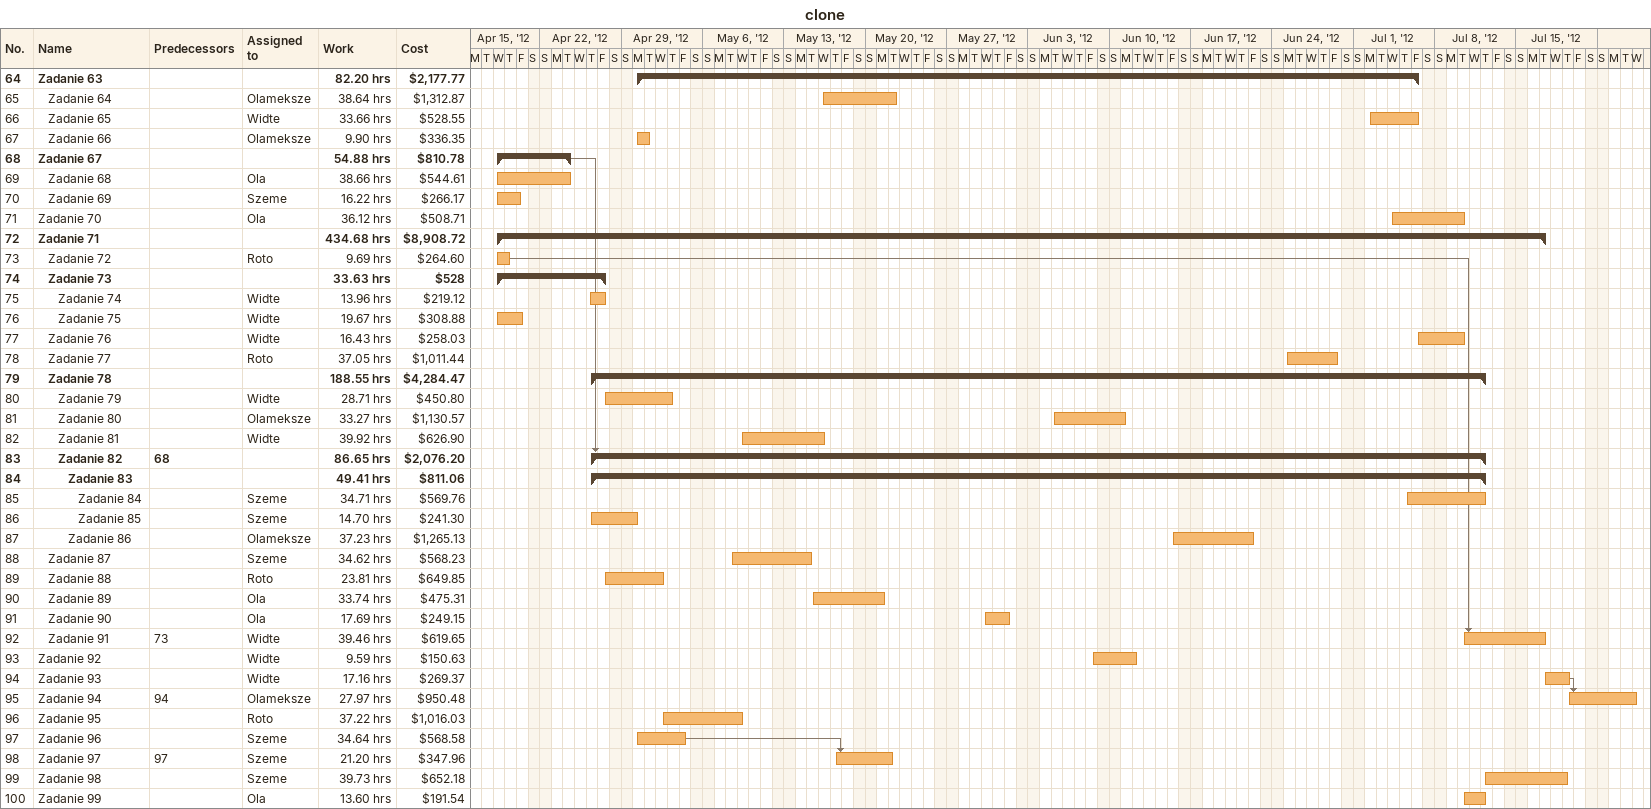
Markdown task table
clone

| ID | Level | Task | Start | Finish | Predecessors | Resources | Work (h) | Cost ($) |
|---|---|---|---|---|---|---|---|---|
| 64 | 1 | **Zadanie 63** | 2012-04-30 | 2012-07-06 |  |  | 82.20 | 2177.77 |
| 65 | 2 | Zadanie 64 | 2012-05-16 | 2012-05-22 |  | Olameksze | 38.64 | 1312.87 |
| 66 | 2 | Zadanie 65 | 2012-07-02 | 2012-07-06 |  | Widte | 33.66 | 528.55 |
| 67 | 2 | Zadanie 66 | 2012-04-30 | 2012-05-01 |  | Olameksze | 9.90 | 336.35 |
| 68 | 1 | **Zadanie 67** | 2012-04-18 | 2012-04-24 |  |  | 54.88 | 810.78 |
| 69 | 2 | Zadanie 68 | 2012-04-18 | 2012-04-24 |  | Ola | 38.66 | 544.61 |
| 70 | 2 | Zadanie 69 | 2012-04-18 | 2012-04-20 |  | Szeme | 16.22 | 266.17 |
| 71 | 1 | Zadanie 70 | 2012-07-04 | 2012-07-10 |  | Ola | 36.12 | 508.71 |
| 72 | 1 | **Zadanie 71** | 2012-04-18 | 2012-07-17 |  |  | 434.68 | 8908.72 |
| 73 | 2 | Zadanie 72 | 2012-04-18 | 2012-04-19 |  | Roto | 9.69 | 264.60 |
| 74 | 2 | **Zadanie 73** | 2012-04-18 | 2012-04-27 |  |  | 33.63 | 528 |
| 75 | 3 | Zadanie 74 | 2012-04-26 | 2012-04-27 |  | Widte | 13.96 | 219.12 |
| 76 | 3 | Zadanie 75 | 2012-04-18 | 2012-04-20 |  | Widte | 19.67 | 308.88 |
| 77 | 2 | Zadanie 76 | 2012-07-06 | 2012-07-10 |  | Widte | 16.43 | 258.03 |
| 78 | 2 | Zadanie 77 | 2012-06-25 | 2012-06-29 |  | Roto | 37.05 | 1011.44 |
| 79 | 2 | **Zadanie 78** | 2012-04-26 | 2012-07-12 |  |  | 188.55 | 4284.47 |
| 80 | 3 | Zadanie 79 | 2012-04-27 | 2012-05-03 |  | Widte | 28.71 | 450.80 |
| 81 | 3 | Zadanie 80 | 2012-06-05 | 2012-06-11 |  | Olameksze | 33.27 | 1130.57 |
| 82 | 3 | Zadanie 81 | 2012-05-09 | 2012-05-16 |  | Widte | 39.92 | 626.90 |
| 83 | 3 | **Zadanie 82** | 2012-04-26 | 2012-07-12 | 68 |  | 86.65 | 2076.20 |
| 84 | 4 | **Zadanie 83** | 2012-04-26 | 2012-07-12 |  |  | 49.41 | 811.06 |
| 85 | 5 | Zadanie 84 | 2012-07-05 | 2012-07-12 |  | Szeme | 34.71 | 569.76 |
| 86 | 5 | Zadanie 85 | 2012-04-26 | 2012-04-30 |  | Szeme | 14.70 | 241.30 |
| 87 | 4 | Zadanie 86 | 2012-06-15 | 2012-06-22 |  | Olameksze | 37.23 | 1265.13 |
| 88 | 2 | Zadanie 87 | 2012-05-08 | 2012-05-15 |  | Szeme | 34.62 | 568.23 |
| 89 | 2 | Zadanie 88 | 2012-04-27 | 2012-05-02 |  | Roto | 23.81 | 649.85 |
| 90 | 2 | Zadanie 89 | 2012-05-15 | 2012-05-21 |  | Ola | 33.74 | 475.31 |
| 91 | 2 | Zadanie 90 | 2012-05-30 | 2012-06-01 |  | Ola | 17.69 | 249.15 |
| 92 | 2 | Zadanie 91 | 2012-07-10 | 2012-07-17 | 73 | Widte | 39.46 | 619.65 |
| 93 | 1 | Zadanie 92 | 2012-06-08 | 2012-06-12 |  | Widte | 9.59 | 150.63 |
| 94 | 1 | Zadanie 93 | 2012-07-17 | 2012-07-19 |  | Widte | 17.16 | 269.37 |
| 95 | 1 | Zadanie 94 | 2012-07-19 | 2012-07-25 | 94 | Olameksze | 27.97 | 950.48 |
| 96 | 1 | Zadanie 95 | 2012-05-02 | 2012-05-09 |  | Roto | 37.22 | 1016.03 |
| 97 | 1 | Zadanie 96 | 2012-04-30 | 2012-05-04 |  | Szeme | 34.64 | 568.58 |
| 98 | 1 | Zadanie 97 | 2012-05-17 | 2012-05-22 | 97 | Szeme | 21.20 | 347.96 |
| 99 | 1 | Zadanie 98 | 2012-07-12 | 2012-07-19 |  | Szeme | 39.73 | 652.18 |
| 100 | 1 | Zadanie 99 | 2012-07-10 | 2012-07-12 |  | Ola | 13.60 | 191.54 |
